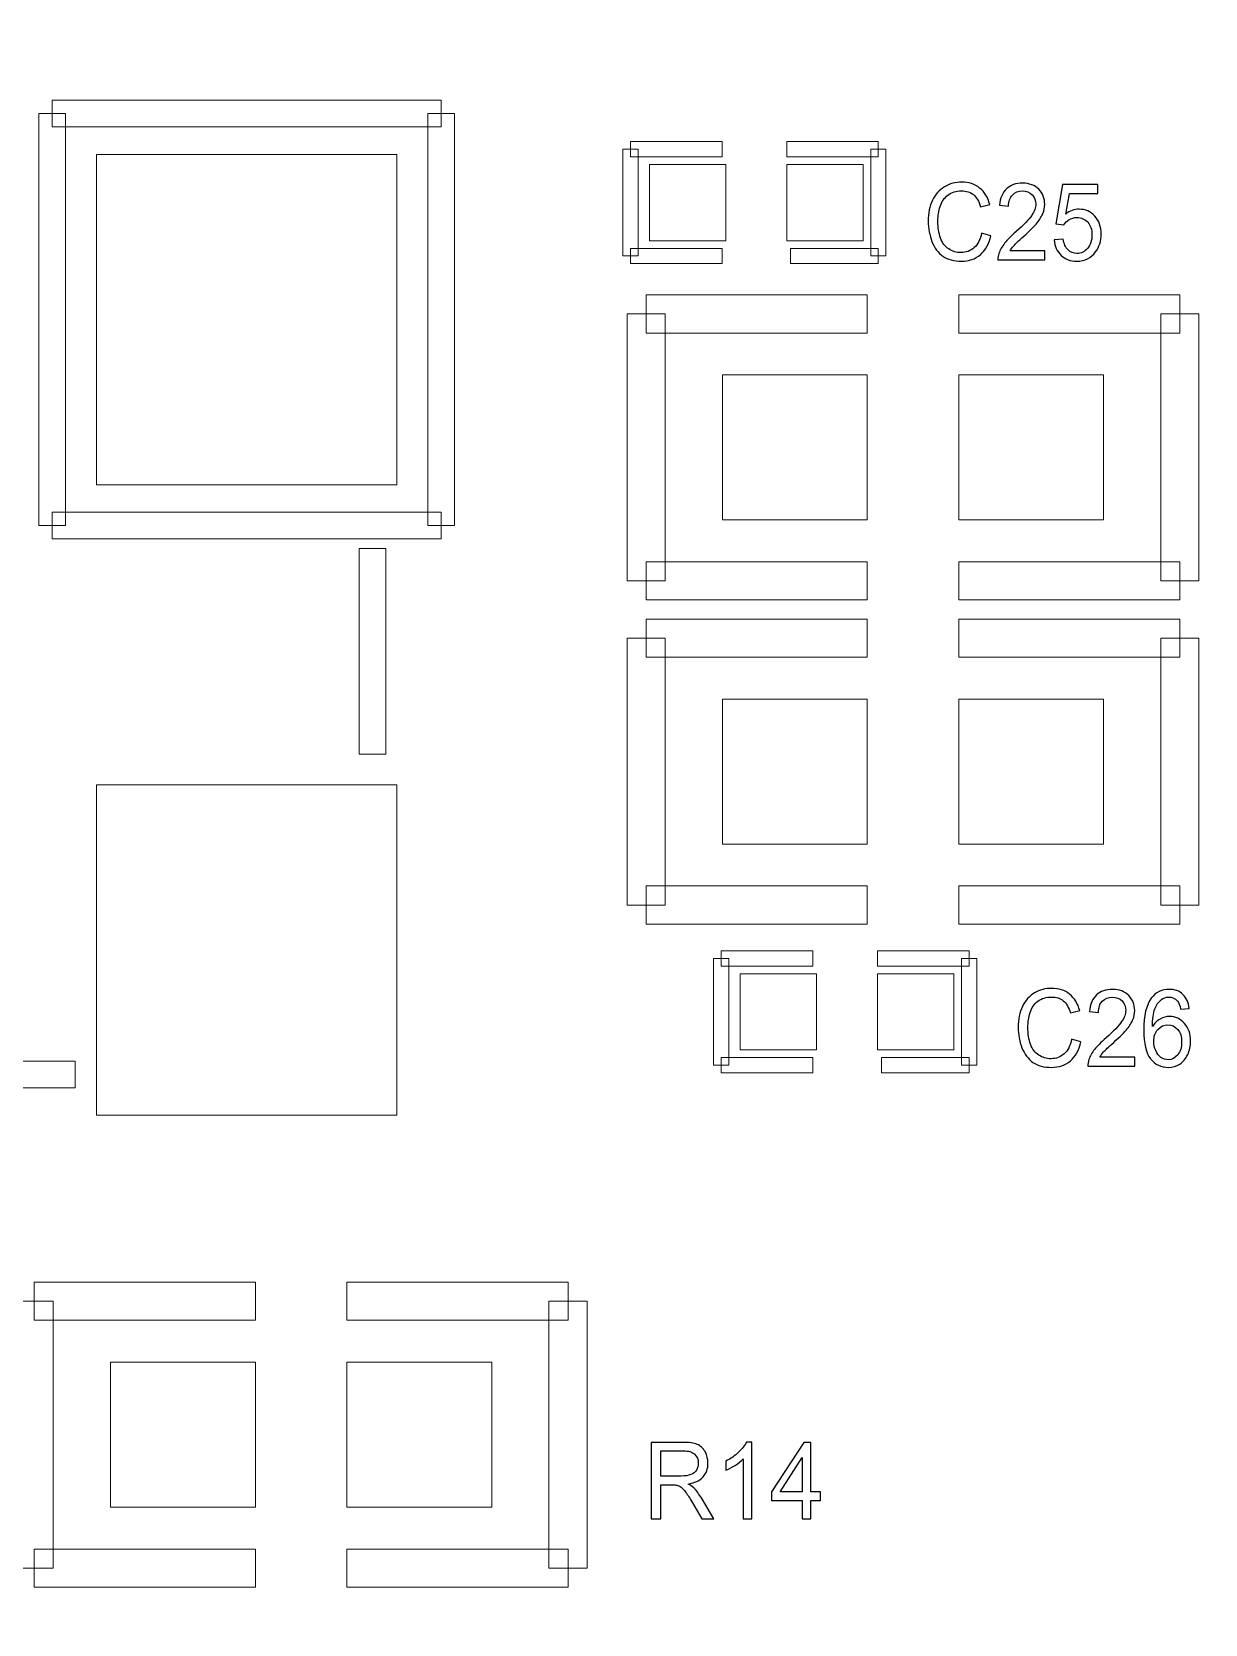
# Model space of a CAD drawing. Header units: millimetres. Extents: x -86 to 67, y -55 to 52.
# Drawn here: x 6.08 to 13.89, y -3.56 to 7.04 of the extents above; entities that cross this region are included whole.
import ezdxf

# ---------------------------------------------------------------- set-up
doc = ezdxf.new("R2010")
doc.units = ezdxf.units.MM
doc.header["$MEASUREMENT"] = 0
for name, color, linetype in [('BG_OUTLINE', 7, 'Continuous'), ('PG_SILKSCREEN_TOP', 7, 'Continuous'), ('PIN_TOP', 7, 'Continuous'), ('RD_SILKSCREEN_TOP', 7, 'Continuous')]:
    doc.layers.add(name, color=color, linetype=linetype)

msp = doc.modelspace()

# ---------------------------------------------------------------- linework, layer by layer
at = {"layer": 'BG_OUTLINE', "color": 3, "lineweight": 9}
msp.add_open_spline([(-60.0926, 34.7331), (-60.0926, 34.7331), (63.7724, 34.7331), (63.7724, 34.7331), (63.7724, 34.7331), (64.585, 34.7336), (65.3646, 34.4113), (65.9396, 33.837), (65.9396, 33.837), (66.5146, 33.2627), (66.8379, 32.4797), (66.8384, 31.667), (66.8384, 31.667), (66.8384, 31.667), (66.8412, -52.28), (66.8412, -52.28), (66.8412, -52.28), (66.8412, -52.28), (66.8384, -52.1933), (66.8384, -52.1933), (66.8384, -52.1933), (66.8389, -53.006), (66.5166, -53.7856), (65.9424, -54.3606), (65.9424, -54.3606), (65.3681, -54.9356), (64.585, -55.2589), (63.7724, -55.2594), (63.7724, -55.2594), (63.7724, -55.2594), (-60.1869, -55.2594), (-60.1869, -55.2594), (-60.1869, -55.2594), (-60.1869, -55.2594), (-60.0853, -55.2518), (-60.0853, -55.2518), (-60.0853, -55.2518), (-60.8979, -55.2523), (-61.6775, -54.9299), (-62.2525, -54.3557), (-62.2525, -54.3557), (-62.8275, -53.7814), (-63.1508, -52.9984), (-63.1513, -52.1857), (-63.1513, -52.1857), (-63.1513, -52.1857), (-63.1587, 31.667), (-63.1587, 31.667), (-63.1587, 31.667), (-63.1592, 32.4797), (-62.8369, 33.2593), (-62.2626, 33.8343), (-62.2626, 33.8343), (-61.6883, 34.4093), (-60.9053, 34.7326), (-60.0926, 34.7331)], degree=3, knots=[0, 0, 0, 0, 0.0714286, 0.0714286, 0.0714286, 0.0714286, 0.1428571, 0.1428571, 0.1428571, 0.1428571, 0.2142857, 0.2142857, 0.2142857, 0.2142857, 0.2857143, 0.2857143, 0.2857143, 0.2857143, 0.3571429, 0.3571429, 0.3571429, 0.3571429, 0.4285714, 0.4285714, 0.4285714, 0.4285714, 0.5, 0.5, 0.5, 0.5, 0.5714286, 0.5714286, 0.5714286, 0.5714286, 0.6428571, 0.6428571, 0.6428571, 0.6428571, 0.7142857, 0.7142857, 0.7142857, 0.7142857, 0.7857143, 0.7857143, 0.7857143, 0.7857143, 0.8571429, 0.8571429, 0.8571429, 0.8571429, 0.9285714, 0.9285714, 0.9285714, 0.9285714, 1, 1, 1, 1], dxfattribs=at)
at = {"layer": 'PG_SILKSCREEN_TOP', "color": 6, "lineweight": 9}
for points in [[(8.8028, 6.5879), (8.8028, 6.5879), (8.8028, 6.4101), (8.8028, 6.4101), (8.8028, 6.4101), (8.8028, 6.4101), (6.212, 6.4101), (6.212, 6.4101), (6.212, 6.4101), (6.212, 6.4101), (6.212, 6.5879), (6.212, 6.5879), (6.212, 6.5879), (6.212, 6.5879), (8.8028, 6.5879), (8.8028, 6.5879)], [(6.1231, 6.499), (6.1231, 6.499), (6.3009, 6.499), (6.3009, 6.499), (6.3009, 6.499), (6.3009, 6.499), (6.3009, 3.7558), (6.3009, 3.7558), (6.3009, 3.7558), (6.3009, 3.7558), (6.1231, 3.7558), (6.1231, 3.7558), (6.1231, 3.7558), (6.1231, 3.7558), (6.1231, 6.499), (6.1231, 6.499)], [(8.8917, 3.7558), (8.8917, 3.7558), (8.7139, 3.7558), (8.7139, 3.7558), (8.7139, 3.7558), (8.7139, 3.7558), (8.7139, 6.499), (8.7139, 6.499), (8.7139, 6.499), (8.7139, 6.499), (8.8917, 6.499), (8.8917, 6.499), (8.8917, 6.499), (8.8917, 6.499), (8.8917, 3.7558), (8.8917, 3.7558)], [(10.0136, 6.262), (10.0136, 6.262), (10.1152, 6.262), (10.1152, 6.262), (10.1152, 6.262), (10.1152, 6.262), (10.1152, 5.5508), (10.1152, 5.5508), (10.1152, 5.5508), (10.1152, 5.5508), (10.0136, 5.5508), (10.0136, 5.5508), (10.0136, 5.5508), (10.0136, 5.5508), (10.0136, 6.262), (10.0136, 6.262)], [(10.0644, 6.2112), (10.0644, 6.2112), (10.0644, 6.3128), (10.0644, 6.3128), (10.0644, 6.3128), (10.0644, 6.3128), (10.674, 6.3128), (10.674, 6.3128), (10.674, 6.3128), (10.674, 6.3128), (10.674, 6.2112), (10.674, 6.2112), (10.674, 6.2112), (10.674, 6.2112), (10.0644, 6.2112), (10.0644, 6.2112)], [(11.1058, 6.2112), (11.1058, 6.2112), (11.1058, 6.3128), (11.1058, 6.3128), (11.1058, 6.3128), (11.1058, 6.3128), (11.7154, 6.3128), (11.7154, 6.3128), (11.7154, 6.3128), (11.7154, 6.3128), (11.7154, 6.2112), (11.7154, 6.2112), (11.7154, 6.2112), (11.7154, 6.2112), (11.1058, 6.2112), (11.1058, 6.2112)], [(11.6646, 6.262), (11.6646, 6.262), (11.7662, 6.262), (11.7662, 6.262), (11.7662, 6.262), (11.7662, 6.262), (11.7662, 5.5508), (11.7662, 5.5508), (11.7662, 5.5508), (11.7662, 5.5508), (11.6646, 5.5508), (11.6646, 5.5508), (11.6646, 5.5508), (11.6646, 5.5508), (11.6646, 6.262), (11.6646, 6.262)], [(10.0644, 5.5), (10.0644, 5.5), (10.0644, 5.6016), (10.0644, 5.6016), (10.0644, 5.6016), (10.0644, 5.6016), (10.674, 5.6016), (10.674, 5.6016), (10.674, 5.6016), (10.674, 5.6016), (10.674, 5.5), (10.674, 5.5), (10.674, 5.5), (10.674, 5.5), (10.0644, 5.5), (10.0644, 5.5)], [(11.7154, 5.6016), (11.7154, 5.6016), (11.7154, 5.5), (11.7154, 5.5), (11.7154, 5.5), (11.7154, 5.5), (11.1312, 5.5), (11.1312, 5.5), (11.1312, 5.5), (11.1312, 5.5), (11.1312, 5.6016), (11.1312, 5.6016), (11.1312, 5.6016), (11.1312, 5.6016), (11.7154, 5.6016), (11.7154, 5.6016)], [(10.1686, 5.0377), (10.1686, 5.0377), (10.1686, 5.2917), (10.1686, 5.2917), (10.1686, 5.2917), (10.1686, 5.2917), (11.6418, 5.2917), (11.6418, 5.2917), (11.6418, 5.2917), (11.6418, 5.2917), (11.6418, 5.0377), (11.6418, 5.0377), (11.6418, 5.0377), (11.6418, 5.0377), (10.1686, 5.0377), (10.1686, 5.0377)], [(13.7246, 5.2917), (13.7246, 5.2917), (13.7246, 5.0377), (13.7246, 5.0377), (13.7246, 5.0377), (13.7246, 5.0377), (12.2514, 5.0377), (12.2514, 5.0377), (12.2514, 5.0377), (12.2514, 5.0377), (12.2514, 5.2917), (12.2514, 5.2917), (12.2514, 5.2917), (12.2514, 5.2917), (13.7246, 5.2917), (13.7246, 5.2917)], [(10.2956, 3.3867), (10.2956, 3.3867), (10.0416, 3.3867), (10.0416, 3.3867), (10.0416, 3.3867), (10.0416, 3.3867), (10.0416, 5.1647), (10.0416, 5.1647), (10.0416, 5.1647), (10.0416, 5.1647), (10.2956, 5.1647), (10.2956, 5.1647), (10.2956, 5.1647), (10.2956, 5.1647), (10.2956, 3.3867), (10.2956, 3.3867)], [(13.8516, 3.3867), (13.8516, 3.3867), (13.5976, 3.3867), (13.5976, 3.3867), (13.5976, 3.3867), (13.5976, 3.3867), (13.5976, 5.1647), (13.5976, 5.1647), (13.5976, 5.1647), (13.5976, 5.1647), (13.8516, 5.1647), (13.8516, 5.1647), (13.8516, 5.1647), (13.8516, 5.1647), (13.8516, 3.3867), (13.8516, 3.3867)], [(6.212, 3.6669), (6.212, 3.6669), (6.212, 3.8447), (6.212, 3.8447), (6.212, 3.8447), (6.212, 3.8447), (8.8028, 3.8447), (8.8028, 3.8447), (8.8028, 3.8447), (8.8028, 3.8447), (8.8028, 3.6669), (8.8028, 3.6669), (8.8028, 3.6669), (8.8028, 3.6669), (6.212, 3.6669), (6.212, 3.6669)], [(8.2567, 3.6034), (8.2567, 3.6034), (8.4345, 3.6034), (8.4345, 3.6034), (8.4345, 3.6034), (8.4345, 3.6034), (8.4345, 2.2318), (8.4345, 2.2318), (8.4345, 2.2318), (8.4345, 2.2318), (8.2567, 2.2318), (8.2567, 2.2318), (8.2567, 2.2318), (8.2567, 2.2318), (8.2567, 3.6034), (8.2567, 3.6034)], [(11.6418, 3.5137), (11.6418, 3.5137), (11.6418, 3.2597), (11.6418, 3.2597), (11.6418, 3.2597), (11.6418, 3.2597), (10.1686, 3.2597), (10.1686, 3.2597), (10.1686, 3.2597), (10.1686, 3.2597), (10.1686, 3.5137), (10.1686, 3.5137), (10.1686, 3.5137), (10.1686, 3.5137), (11.6418, 3.5137), (11.6418, 3.5137)], [(12.2514, 3.2597), (12.2514, 3.2597), (12.2514, 3.5137), (12.2514, 3.5137), (12.2514, 3.5137), (12.2514, 3.5137), (13.7246, 3.5137), (13.7246, 3.5137), (13.7246, 3.5137), (13.7246, 3.5137), (13.7246, 3.2597), (13.7246, 3.2597), (13.7246, 3.2597), (13.7246, 3.2597), (12.2514, 3.2597), (12.2514, 3.2597)], [(11.6418, 3.1327), (11.6418, 3.1327), (11.6418, 2.8787), (11.6418, 2.8787), (11.6418, 2.8787), (11.6418, 2.8787), (10.1686, 2.8787), (10.1686, 2.8787), (10.1686, 2.8787), (10.1686, 2.8787), (10.1686, 3.1327), (10.1686, 3.1327), (10.1686, 3.1327), (10.1686, 3.1327), (11.6418, 3.1327), (11.6418, 3.1327)], [(12.2514, 2.8787), (12.2514, 2.8787), (12.2514, 3.1327), (12.2514, 3.1327), (12.2514, 3.1327), (12.2514, 3.1327), (13.7246, 3.1327), (13.7246, 3.1327), (13.7246, 3.1327), (13.7246, 3.1327), (13.7246, 2.8787), (13.7246, 2.8787), (13.7246, 2.8787), (13.7246, 2.8787), (12.2514, 2.8787), (12.2514, 2.8787)], [(10.0416, 3.0057), (10.0416, 3.0057), (10.2956, 3.0057), (10.2956, 3.0057), (10.2956, 3.0057), (10.2956, 3.0057), (10.2956, 1.2277), (10.2956, 1.2277), (10.2956, 1.2277), (10.2956, 1.2277), (10.0416, 1.2277), (10.0416, 1.2277), (10.0416, 1.2277), (10.0416, 1.2277), (10.0416, 3.0057), (10.0416, 3.0057)], [(13.5976, 3.0057), (13.5976, 3.0057), (13.8516, 3.0057), (13.8516, 3.0057), (13.8516, 3.0057), (13.8516, 3.0057), (13.8516, 1.2277), (13.8516, 1.2277), (13.8516, 1.2277), (13.8516, 1.2277), (13.5976, 1.2277), (13.5976, 1.2277), (13.5976, 1.2277), (13.5976, 1.2277), (13.5976, 3.0057), (13.5976, 3.0057)], [(10.1686, 1.1007), (10.1686, 1.1007), (10.1686, 1.3547), (10.1686, 1.3547), (10.1686, 1.3547), (10.1686, 1.3547), (11.6418, 1.3547), (11.6418, 1.3547), (11.6418, 1.3547), (11.6418, 1.3547), (11.6418, 1.1007), (11.6418, 1.1007), (11.6418, 1.1007), (11.6418, 1.1007), (10.1686, 1.1007), (10.1686, 1.1007)], [(13.7246, 1.3547), (13.7246, 1.3547), (13.7246, 1.1007), (13.7246, 1.1007), (13.7246, 1.1007), (13.7246, 1.1007), (12.2514, 1.1007), (12.2514, 1.1007), (12.2514, 1.1007), (12.2514, 1.1007), (12.2514, 1.3547), (12.2514, 1.3547), (12.2514, 1.3547), (12.2514, 1.3547), (13.7246, 1.3547), (13.7246, 1.3547)], [(10.6182, 0.8721), (10.6182, 0.8721), (10.7198, 0.8721), (10.7198, 0.8721), (10.7198, 0.8721), (10.7198, 0.8721), (10.7198, 0.1609), (10.7198, 0.1609), (10.7198, 0.1609), (10.7198, 0.1609), (10.6182, 0.1609), (10.6182, 0.1609), (10.6182, 0.1609), (10.6182, 0.1609), (10.6182, 0.8721), (10.6182, 0.8721)], [(10.669, 0.8213), (10.669, 0.8213), (10.669, 0.9229), (10.669, 0.9229), (10.669, 0.9229), (10.669, 0.9229), (11.2786, 0.9229), (11.2786, 0.9229), (11.2786, 0.9229), (11.2786, 0.9229), (11.2786, 0.8213), (11.2786, 0.8213), (11.2786, 0.8213), (11.2786, 0.8213), (10.669, 0.8213), (10.669, 0.8213)], [(11.7104, 0.8213), (11.7104, 0.8213), (11.7104, 0.9229), (11.7104, 0.9229), (11.7104, 0.9229), (11.7104, 0.9229), (12.32, 0.9229), (12.32, 0.9229), (12.32, 0.9229), (12.32, 0.9229), (12.32, 0.8213), (12.32, 0.8213), (12.32, 0.8213), (12.32, 0.8213), (11.7104, 0.8213), (11.7104, 0.8213)], [(12.2692, 0.8721), (12.2692, 0.8721), (12.3708, 0.8721), (12.3708, 0.8721), (12.3708, 0.8721), (12.3708, 0.8721), (12.3708, 0.1609), (12.3708, 0.1609), (12.3708, 0.1609), (12.3708, 0.1609), (12.2692, 0.1609), (12.2692, 0.1609), (12.2692, 0.1609), (12.2692, 0.1609), (12.2692, 0.8721), (12.2692, 0.8721)], [(6.3644, 0.1871), (6.3644, 0.1871), (6.3644, 0.0093), (6.3644, 0.0093), (6.3644, 0.0093), (6.3644, 0.0093), (3.4688, 0.0093), (3.4688, 0.0093), (3.4688, 0.0093), (3.4688, 0.0093), (3.4688, 0.1871), (3.4688, 0.1871), (3.4688, 0.1871), (3.4688, 0.1871), (6.3644, 0.1871), (6.3644, 0.1871)], [(10.669, 0.1101), (10.669, 0.1101), (10.669, 0.2117), (10.669, 0.2117), (10.669, 0.2117), (10.669, 0.2117), (11.2786, 0.2117), (11.2786, 0.2117), (11.2786, 0.2117), (11.2786, 0.2117), (11.2786, 0.1101), (11.2786, 0.1101), (11.2786, 0.1101), (11.2786, 0.1101), (10.669, 0.1101), (10.669, 0.1101)], [(12.32, 0.2117), (12.32, 0.2117), (12.32, 0.1101), (12.32, 0.1101), (12.32, 0.1101), (12.32, 0.1101), (11.7358, 0.1101), (11.7358, 0.1101), (11.7358, 0.1101), (11.7358, 0.1101), (11.7358, 0.2117), (11.7358, 0.2117), (11.7358, 0.2117), (11.7358, 0.2117), (12.32, 0.2117), (12.32, 0.2117)], [(6.0919, -1.5384), (6.0919, -1.5384), (6.0919, -1.2844), (6.0919, -1.2844), (6.0919, -1.2844), (6.0919, -1.2844), (7.5651, -1.2844), (7.5651, -1.2844), (7.5651, -1.2844), (7.5651, -1.2844), (7.5651, -1.5384), (7.5651, -1.5384), (7.5651, -1.5384), (7.5651, -1.5384), (6.0919, -1.5384), (6.0919, -1.5384)], [(9.6479, -1.2844), (9.6479, -1.2844), (9.6479, -1.5384), (9.6479, -1.5384), (9.6479, -1.5384), (9.6479, -1.5384), (8.1747, -1.5384), (8.1747, -1.5384), (8.1747, -1.5384), (8.1747, -1.5384), (8.1747, -1.2844), (8.1747, -1.2844), (8.1747, -1.2844), (8.1747, -1.2844), (9.6479, -1.2844), (9.6479, -1.2844)], [(6.2189, -3.1894), (6.2189, -3.1894), (5.9649, -3.1894), (5.9649, -3.1894), (5.9649, -3.1894), (5.9649, -3.1894), (5.9649, -1.4114), (5.9649, -1.4114), (5.9649, -1.4114), (5.9649, -1.4114), (6.2189, -1.4114), (6.2189, -1.4114), (6.2189, -1.4114), (6.2189, -1.4114), (6.2189, -3.1894), (6.2189, -3.1894)], [(9.7749, -3.1894), (9.7749, -3.1894), (9.5209, -3.1894), (9.5209, -3.1894), (9.5209, -3.1894), (9.5209, -3.1894), (9.5209, -1.4114), (9.5209, -1.4114), (9.5209, -1.4114), (9.5209, -1.4114), (9.7749, -1.4114), (9.7749, -1.4114), (9.7749, -1.4114), (9.7749, -1.4114), (9.7749, -3.1894), (9.7749, -3.1894)], [(7.5651, -3.0624), (7.5651, -3.0624), (7.5651, -3.3164), (7.5651, -3.3164), (7.5651, -3.3164), (7.5651, -3.3164), (6.0919, -3.3164), (6.0919, -3.3164), (6.0919, -3.3164), (6.0919, -3.3164), (6.0919, -3.0624), (6.0919, -3.0624), (6.0919, -3.0624), (6.0919, -3.0624), (7.5651, -3.0624), (7.5651, -3.0624)], [(8.1747, -3.3164), (8.1747, -3.3164), (8.1747, -3.0624), (8.1747, -3.0624), (8.1747, -3.0624), (8.1747, -3.0624), (9.6479, -3.0624), (9.6479, -3.0624), (9.6479, -3.0624), (9.6479, -3.0624), (9.6479, -3.3164), (9.6479, -3.3164), (9.6479, -3.3164), (9.6479, -3.3164), (8.1747, -3.3164), (8.1747, -3.3164)]]:
    msp.add_open_spline(points, degree=3, knots=[0, 0, 0, 0, 0.25, 0.25, 0.25, 0.25, 0.5, 0.5, 0.5, 0.5, 0.75, 0.75, 0.75, 0.75, 1, 1, 1, 1], dxfattribs=at)
at = {"layer": 'PIN_TOP', "lineweight": 9}
for points in [[(6.5074, 6.2273), (6.5074, 6.2273), (8.5074, 6.2273), (8.5074, 6.2273), (8.5074, 6.2273), (8.5074, 6.2273), (8.5074, 4.0274), (8.5074, 4.0274), (8.5074, 4.0274), (8.5074, 4.0274), (6.5074, 4.0274), (6.5074, 4.0274), (6.5074, 4.0274), (6.5074, 4.0274), (6.5074, 6.2273), (6.5074, 6.2273)], [(10.1914, 5.6524), (10.1914, 5.6524), (10.1914, 6.1604), (10.1914, 6.1604), (10.1914, 6.1604), (10.1914, 6.1604), (10.6994, 6.1604), (10.6994, 6.1604), (10.6994, 6.1604), (10.6994, 6.1604), (10.6994, 5.6524), (10.6994, 5.6524), (10.6994, 5.6524), (10.6994, 5.6524), (10.1914, 5.6524), (10.1914, 5.6524)], [(11.1058, 5.6524), (11.1058, 5.6524), (11.1058, 6.1604), (11.1058, 6.1604), (11.1058, 6.1604), (11.1058, 6.1604), (11.6138, 6.1604), (11.6138, 6.1604), (11.6138, 6.1604), (11.6138, 6.1604), (11.6138, 5.6524), (11.6138, 5.6524), (11.6138, 5.6524), (11.6138, 5.6524), (11.1058, 5.6524), (11.1058, 5.6524)], [(11.6418, 4.7583), (11.6418, 4.7583), (11.6418, 3.7931), (11.6418, 3.7931), (11.6418, 3.7931), (11.6418, 3.7931), (10.6766, 3.7931), (10.6766, 3.7931), (10.6766, 3.7931), (10.6766, 3.7931), (10.6766, 4.7583), (10.6766, 4.7583), (10.6766, 4.7583), (10.6766, 4.7583), (11.6418, 4.7583), (11.6418, 4.7583)], [(13.2166, 4.7583), (13.2166, 4.7583), (13.2166, 3.7931), (13.2166, 3.7931), (13.2166, 3.7931), (13.2166, 3.7931), (12.2514, 3.7931), (12.2514, 3.7931), (12.2514, 3.7931), (12.2514, 3.7931), (12.2514, 4.7583), (12.2514, 4.7583), (12.2514, 4.7583), (12.2514, 4.7583), (13.2166, 4.7583), (13.2166, 4.7583)], [(10.6766, 1.6341), (10.6766, 1.6341), (10.6766, 2.5993), (10.6766, 2.5993), (10.6766, 2.5993), (10.6766, 2.5993), (11.6418, 2.5993), (11.6418, 2.5993), (11.6418, 2.5993), (11.6418, 2.5993), (11.6418, 1.6341), (11.6418, 1.6341), (11.6418, 1.6341), (11.6418, 1.6341), (10.6766, 1.6341), (10.6766, 1.6341)], [(12.2514, 1.6341), (12.2514, 1.6341), (12.2514, 2.5993), (12.2514, 2.5993), (12.2514, 2.5993), (12.2514, 2.5993), (13.2166, 2.5993), (13.2166, 2.5993), (13.2166, 2.5993), (13.2166, 2.5993), (13.2166, 1.6341), (13.2166, 1.6341), (13.2166, 1.6341), (13.2166, 1.6341), (12.2514, 1.6341), (12.2514, 1.6341)], [(6.5074, 2.0274), (6.5074, 2.0274), (8.5074, 2.0274), (8.5074, 2.0274), (8.5074, 2.0274), (8.5074, 2.0274), (8.5074, -0.1725), (8.5074, -0.1725), (8.5074, -0.1725), (8.5074, -0.1725), (6.5074, -0.1725), (6.5074, -0.1725), (6.5074, -0.1725), (6.5074, -0.1725), (6.5074, 2.0274), (6.5074, 2.0274)], [(10.796, 0.2625), (10.796, 0.2625), (10.796, 0.7705), (10.796, 0.7705), (10.796, 0.7705), (10.796, 0.7705), (11.304, 0.7705), (11.304, 0.7705), (11.304, 0.7705), (11.304, 0.7705), (11.304, 0.2625), (11.304, 0.2625), (11.304, 0.2625), (11.304, 0.2625), (10.796, 0.2625), (10.796, 0.2625)], [(11.7104, 0.2625), (11.7104, 0.2625), (11.7104, 0.7705), (11.7104, 0.7705), (11.7104, 0.7705), (11.7104, 0.7705), (12.2184, 0.7705), (12.2184, 0.7705), (12.2184, 0.7705), (12.2184, 0.7705), (12.2184, 0.2625), (12.2184, 0.2625), (12.2184, 0.2625), (12.2184, 0.2625), (11.7104, 0.2625), (11.7104, 0.2625)], [(7.5651, -1.8178), (7.5651, -1.8178), (7.5651, -2.783), (7.5651, -2.783), (7.5651, -2.783), (7.5651, -2.783), (6.5999, -2.783), (6.5999, -2.783), (6.5999, -2.783), (6.5999, -2.783), (6.5999, -1.8178), (6.5999, -1.8178), (6.5999, -1.8178), (6.5999, -1.8178), (7.5651, -1.8178), (7.5651, -1.8178)], [(9.1399, -1.8178), (9.1399, -1.8178), (9.1399, -2.783), (9.1399, -2.783), (9.1399, -2.783), (9.1399, -2.783), (8.1747, -2.783), (8.1747, -2.783), (8.1747, -2.783), (8.1747, -2.783), (8.1747, -1.8178), (8.1747, -1.8178), (8.1747, -1.8178), (8.1747, -1.8178), (9.1399, -1.8178), (9.1399, -1.8178)]]:
    msp.add_open_spline(points, degree=3, knots=[0, 0, 0, 0, 0.25, 0.25, 0.25, 0.25, 0.5, 0.5, 0.5, 0.5, 0.75, 0.75, 0.75, 0.75, 1, 1, 1, 1], dxfattribs=at)
at = {"layer": 'RD_SILKSCREEN_TOP', "color": 8}
for points, knots in [([(12.4034, 5.7031), (12.4034, 5.7031), (12.466, 5.686), (12.466, 5.686), (12.466, 5.686), (12.4529, 5.6308), (12.4292, 5.5886), (12.3953, 5.5594), (12.3953, 5.5594), (12.3612, 5.5304), (12.3195, 5.5159), (12.2702, 5.5159), (12.2702, 5.5159), (12.2193, 5.5159), (12.1779, 5.5271), (12.1459, 5.5494), (12.1459, 5.5494), (12.114, 5.5718), (12.0897, 5.6041), (12.073, 5.6465), (12.073, 5.6465), (12.0564, 5.6889), (12.0481, 5.7344), (12.0481, 5.783), (12.0481, 5.783), (12.0481, 5.836), (12.0574, 5.8822), (12.0763, 5.9217), (12.0763, 5.9217), (12.0951, 5.9612), (12.1219, 5.9911), (12.1566, 6.0117), (12.1566, 6.0117), (12.1913, 6.0322), (12.2295, 6.0424), (12.2712, 6.0424), (12.2712, 6.0424), (12.3186, 6.0424), (12.3583, 6.0294), (12.3905, 6.0035), (12.3905, 6.0035), (12.4227, 5.9775), (12.4452, 5.9411), (12.4578, 5.8941), (12.4578, 5.8941), (12.4578, 5.8941), (12.3964, 5.8784), (12.3964, 5.8784), (12.3964, 5.8784), (12.3853, 5.9155), (12.3695, 5.9424), (12.3486, 5.9594), (12.3486, 5.9594), (12.3278, 5.9763), (12.3016, 5.9847), (12.2699, 5.9847), (12.2699, 5.9847), (12.2336, 5.9847), (12.2033, 5.9754), (12.1789, 5.9567), (12.1789, 5.9567), (12.1544, 5.9378), (12.1373, 5.9127), (12.1275, 5.881), (12.1275, 5.881), (12.1175, 5.8495), (12.1126, 5.8169), (12.1126, 5.7834), (12.1126, 5.7834), (12.1126, 5.74), (12.1185, 5.7023), (12.1301, 5.6699), (12.1301, 5.6699), (12.1419, 5.6377), (12.1601, 5.6135), (12.1848, 5.5975), (12.1848, 5.5975), (12.2095, 5.5815), (12.2363, 5.5736), (12.2652, 5.5736), (12.2652, 5.5736), (12.3002, 5.5736), (12.3298, 5.5845), (12.3541, 5.6062), (12.3541, 5.6062), (12.3785, 5.628), (12.3948, 5.6603), (12.4034, 5.7031)], [0, 0, 0, 0, 0.0454545, 0.0454545, 0.0454545, 0.0454545, 0.0909091, 0.0909091, 0.0909091, 0.0909091, 0.1363636, 0.1363636, 0.1363636, 0.1363636, 0.1818182, 0.1818182, 0.1818182, 0.1818182, 0.2272727, 0.2272727, 0.2272727, 0.2272727, 0.2727273, 0.2727273, 0.2727273, 0.2727273, 0.3181818, 0.3181818, 0.3181818, 0.3181818, 0.3636364, 0.3636364, 0.3636364, 0.3636364, 0.4090909, 0.4090909, 0.4090909, 0.4090909, 0.4545455, 0.4545455, 0.4545455, 0.4545455, 0.5, 0.5, 0.5, 0.5, 0.5454545, 0.5454545, 0.5454545, 0.5454545, 0.5909091, 0.5909091, 0.5909091, 0.5909091, 0.6363636, 0.6363636, 0.6363636, 0.6363636, 0.6818182, 0.6818182, 0.6818182, 0.6818182, 0.7272727, 0.7272727, 0.7272727, 0.7272727, 0.7727273, 0.7727273, 0.7727273, 0.7727273, 0.8181818, 0.8181818, 0.8181818, 0.8181818, 0.8636364, 0.8636364, 0.8636364, 0.8636364, 0.9090909, 0.9090909, 0.9090909, 0.9090909, 0.9545455, 0.9545455, 0.9545455, 0.9545455, 1, 1, 1, 1]), ([(12.8246, 5.5847), (12.8246, 5.5847), (12.8246, 5.5246), (12.8246, 5.5246), (12.8246, 5.5246), (12.8246, 5.5246), (12.5122, 5.5246), (12.5122, 5.5246), (12.5122, 5.5246), (12.5117, 5.5397), (12.5139, 5.5541), (12.5188, 5.568), (12.5188, 5.568), (12.5267, 5.591), (12.5395, 5.6135), (12.557, 5.6358), (12.557, 5.6358), (12.5746, 5.6579), (12.6, 5.6837), (12.633, 5.7128), (12.633, 5.7128), (12.6844, 5.7582), (12.7191, 5.7941), (12.7372, 5.8207), (12.7372, 5.8207), (12.7553, 5.8471), (12.7643, 5.8723), (12.7643, 5.8958), (12.7643, 5.8958), (12.7643, 5.9206), (12.756, 5.9415), (12.7397, 5.9586), (12.7397, 5.9586), (12.7231, 5.9755), (12.7017, 5.984), (12.6752, 5.984), (12.6752, 5.984), (12.6473, 5.984), (12.625, 5.975), (12.6083, 5.9569), (12.6083, 5.9569), (12.5914, 5.9389), (12.5829, 5.9139), (12.5827, 5.882), (12.5827, 5.882), (12.5827, 5.882), (12.523, 5.8885), (12.523, 5.8885), (12.523, 5.8885), (12.5271, 5.9365), (12.5425, 5.973), (12.5692, 5.9981), (12.5692, 5.9981), (12.5958, 6.0233), (12.6317, 6.0358), (12.6766, 6.0358), (12.6766, 6.0358), (12.7219, 6.0358), (12.7578, 6.0222), (12.7842, 5.9952), (12.7842, 5.9952), (12.8108, 5.968), (12.824, 5.9345), (12.824, 5.8944), (12.824, 5.8944), (12.824, 5.874), (12.8201, 5.854), (12.8123, 5.8343), (12.8123, 5.8343), (12.8046, 5.8147), (12.7917, 5.7939), (12.7737, 5.7722), (12.7737, 5.7722), (12.7558, 5.7504), (12.726, 5.7205), (12.6843, 5.6826), (12.6843, 5.6826), (12.6495, 5.6511), (12.6271, 5.6297), (12.6173, 5.6185), (12.6173, 5.6185), (12.6073, 5.6073), (12.5992, 5.5961), (12.5927, 5.5847), (12.5927, 5.5847), (12.5927, 5.5847), (12.8246, 5.5847), (12.8246, 5.5847)], [0, 0, 0, 0, 0.0454545, 0.0454545, 0.0454545, 0.0454545, 0.0909091, 0.0909091, 0.0909091, 0.0909091, 0.1363636, 0.1363636, 0.1363636, 0.1363636, 0.1818182, 0.1818182, 0.1818182, 0.1818182, 0.2272727, 0.2272727, 0.2272727, 0.2272727, 0.2727273, 0.2727273, 0.2727273, 0.2727273, 0.3181818, 0.3181818, 0.3181818, 0.3181818, 0.3636364, 0.3636364, 0.3636364, 0.3636364, 0.4090909, 0.4090909, 0.4090909, 0.4090909, 0.4545455, 0.4545455, 0.4545455, 0.4545455, 0.5, 0.5, 0.5, 0.5, 0.5454545, 0.5454545, 0.5454545, 0.5454545, 0.5909091, 0.5909091, 0.5909091, 0.5909091, 0.6363636, 0.6363636, 0.6363636, 0.6363636, 0.6818182, 0.6818182, 0.6818182, 0.6818182, 0.7272727, 0.7272727, 0.7272727, 0.7272727, 0.7727273, 0.7727273, 0.7727273, 0.7727273, 0.8181818, 0.8181818, 0.8181818, 0.8181818, 0.8636364, 0.8636364, 0.8636364, 0.8636364, 0.9090909, 0.9090909, 0.9090909, 0.9090909, 0.9545455, 0.9545455, 0.9545455, 0.9545455, 1, 1, 1, 1]), ([(12.8868, 5.6579), (12.8868, 5.6579), (12.9478, 5.6635), (12.9478, 5.6635), (12.9478, 5.6635), (12.9523, 5.6315), (12.9627, 5.6076), (12.9792, 5.5915), (12.9792, 5.5915), (12.9956, 5.5753), (13.0155, 5.5673), (13.0387, 5.5673), (13.0387, 5.5673), (13.0667, 5.5673), (13.0903, 5.5787), (13.1096, 5.6013), (13.1096, 5.6013), (13.129, 5.624), (13.1386, 5.6542), (13.1386, 5.6916), (13.1386, 5.6916), (13.1386, 5.7273), (13.1294, 5.7554), (13.1108, 5.776), (13.1108, 5.776), (13.0922, 5.7966), (13.0679, 5.8069), (13.0377, 5.8069), (13.0377, 5.8069), (13.019, 5.8069), (13.0021, 5.8023), (12.9871, 5.7932), (12.9871, 5.7932), (12.972, 5.7841), (12.9602, 5.7722), (12.9516, 5.7576), (12.9516, 5.7576), (12.9516, 5.7576), (12.8972, 5.7652), (12.8972, 5.7652), (12.8972, 5.7652), (12.8972, 5.7652), (12.943, 6.0267), (12.943, 6.0267), (12.943, 6.0267), (12.943, 6.0267), (13.1781, 6.0267), (13.1781, 6.0267), (13.1781, 6.0267), (13.1781, 6.0267), (13.1781, 5.967), (13.1781, 5.967), (13.1781, 5.967), (13.1781, 5.967), (12.9894, 5.967), (12.9894, 5.967), (12.9894, 5.967), (12.9894, 5.967), (12.9639, 5.8302), (12.9639, 5.8302), (12.9639, 5.8302), (12.9923, 5.8515), (13.0221, 5.8622), (13.0532, 5.8622), (13.0532, 5.8622), (13.0945, 5.8622), (13.1292, 5.8468), (13.1577, 5.816), (13.1577, 5.816), (13.1861, 5.7851), (13.2003, 5.7455), (13.2003, 5.6972), (13.2003, 5.6972), (13.2003, 5.6511), (13.1877, 5.6112), (13.1629, 5.5777), (13.1629, 5.5777), (13.1325, 5.5366), (13.0911, 5.5159), (13.0387, 5.5159), (13.0387, 5.5159), (12.9956, 5.5159), (12.9605, 5.5289), (12.9334, 5.5548), (12.9334, 5.5548), (12.9062, 5.5808), (12.8907, 5.6152), (12.8868, 5.6579)], [0, 0, 0, 0, 0.0454545, 0.0454545, 0.0454545, 0.0454545, 0.0909091, 0.0909091, 0.0909091, 0.0909091, 0.1363636, 0.1363636, 0.1363636, 0.1363636, 0.1818182, 0.1818182, 0.1818182, 0.1818182, 0.2272727, 0.2272727, 0.2272727, 0.2272727, 0.2727273, 0.2727273, 0.2727273, 0.2727273, 0.3181818, 0.3181818, 0.3181818, 0.3181818, 0.3636364, 0.3636364, 0.3636364, 0.3636364, 0.4090909, 0.4090909, 0.4090909, 0.4090909, 0.4545455, 0.4545455, 0.4545455, 0.4545455, 0.5, 0.5, 0.5, 0.5, 0.5454545, 0.5454545, 0.5454545, 0.5454545, 0.5909091, 0.5909091, 0.5909091, 0.5909091, 0.6363636, 0.6363636, 0.6363636, 0.6363636, 0.6818182, 0.6818182, 0.6818182, 0.6818182, 0.7272727, 0.7272727, 0.7272727, 0.7272727, 0.7727273, 0.7727273, 0.7727273, 0.7727273, 0.8181818, 0.8181818, 0.8181818, 0.8181818, 0.8636364, 0.8636364, 0.8636364, 0.8636364, 0.9090909, 0.9090909, 0.9090909, 0.9090909, 0.9545455, 0.9545455, 0.9545455, 0.9545455, 1, 1, 1, 1]), ([(13.0028, 0.3335), (13.0028, 0.3335), (13.0654, 0.3164), (13.0654, 0.3164), (13.0654, 0.3164), (13.0523, 0.2612), (13.0286, 0.219), (12.9947, 0.1898), (12.9947, 0.1898), (12.9606, 0.1608), (12.9189, 0.1463), (12.8696, 0.1463), (12.8696, 0.1463), (12.8187, 0.1463), (12.7773, 0.1575), (12.7453, 0.1798), (12.7453, 0.1798), (12.7134, 0.2022), (12.6891, 0.2345), (12.6724, 0.2769), (12.6724, 0.2769), (12.6558, 0.3193), (12.6475, 0.3648), (12.6475, 0.4134), (12.6475, 0.4134), (12.6475, 0.4664), (12.6568, 0.5126), (12.6757, 0.5521), (12.6757, 0.5521), (12.6945, 0.5916), (12.7213, 0.6215), (12.756, 0.6421), (12.756, 0.6421), (12.7907, 0.6626), (12.8289, 0.6728), (12.8706, 0.6728), (12.8706, 0.6728), (12.918, 0.6728), (12.9577, 0.6598), (12.9899, 0.6339), (12.9899, 0.6339), (13.0221, 0.6079), (13.0446, 0.5715), (13.0572, 0.5245), (13.0572, 0.5245), (13.0572, 0.5245), (12.9958, 0.5088), (12.9958, 0.5088), (12.9958, 0.5088), (12.9847, 0.5459), (12.9689, 0.5728), (12.948, 0.5898), (12.948, 0.5898), (12.9272, 0.6067), (12.901, 0.6151), (12.8693, 0.6151), (12.8693, 0.6151), (12.833, 0.6151), (12.8027, 0.6058), (12.7783, 0.5871), (12.7783, 0.5871), (12.7538, 0.5682), (12.7367, 0.5431), (12.7269, 0.5114), (12.7269, 0.5114), (12.7169, 0.4799), (12.712, 0.4473), (12.712, 0.4138), (12.712, 0.4138), (12.712, 0.3704), (12.7179, 0.3327), (12.7295, 0.3003), (12.7295, 0.3003), (12.7413, 0.2681), (12.7595, 0.2439), (12.7842, 0.2279), (12.7842, 0.2279), (12.8089, 0.2119), (12.8357, 0.204), (12.8646, 0.204), (12.8646, 0.204), (12.8996, 0.204), (12.9292, 0.2149), (12.9535, 0.2366), (12.9535, 0.2366), (12.9779, 0.2584), (12.9942, 0.2907), (13.0028, 0.3335)], [0, 0, 0, 0, 0.0454545, 0.0454545, 0.0454545, 0.0454545, 0.0909091, 0.0909091, 0.0909091, 0.0909091, 0.1363636, 0.1363636, 0.1363636, 0.1363636, 0.1818182, 0.1818182, 0.1818182, 0.1818182, 0.2272727, 0.2272727, 0.2272727, 0.2272727, 0.2727273, 0.2727273, 0.2727273, 0.2727273, 0.3181818, 0.3181818, 0.3181818, 0.3181818, 0.3636364, 0.3636364, 0.3636364, 0.3636364, 0.4090909, 0.4090909, 0.4090909, 0.4090909, 0.4545455, 0.4545455, 0.4545455, 0.4545455, 0.5, 0.5, 0.5, 0.5, 0.5454545, 0.5454545, 0.5454545, 0.5454545, 0.5909091, 0.5909091, 0.5909091, 0.5909091, 0.6363636, 0.6363636, 0.6363636, 0.6363636, 0.6818182, 0.6818182, 0.6818182, 0.6818182, 0.7272727, 0.7272727, 0.7272727, 0.7272727, 0.7727273, 0.7727273, 0.7727273, 0.7727273, 0.8181818, 0.8181818, 0.8181818, 0.8181818, 0.8636364, 0.8636364, 0.8636364, 0.8636364, 0.9090909, 0.9090909, 0.9090909, 0.9090909, 0.9545455, 0.9545455, 0.9545455, 0.9545455, 1, 1, 1, 1]), ([(13.424, 0.2151), (13.424, 0.2151), (13.424, 0.155), (13.424, 0.155), (13.424, 0.155), (13.424, 0.155), (13.1116, 0.155), (13.1116, 0.155), (13.1116, 0.155), (13.1111, 0.1701), (13.1133, 0.1845), (13.1182, 0.1984), (13.1182, 0.1984), (13.1261, 0.2214), (13.1389, 0.2439), (13.1564, 0.2662), (13.1564, 0.2662), (13.174, 0.2883), (13.1994, 0.3141), (13.2324, 0.3432), (13.2324, 0.3432), (13.2838, 0.3886), (13.3185, 0.4245), (13.3366, 0.4511), (13.3366, 0.4511), (13.3547, 0.4775), (13.3637, 0.5027), (13.3637, 0.5262), (13.3637, 0.5262), (13.3637, 0.551), (13.3554, 0.5719), (13.3391, 0.589), (13.3391, 0.589), (13.3225, 0.6059), (13.3011, 0.6144), (13.2746, 0.6144), (13.2746, 0.6144), (13.2467, 0.6144), (13.2244, 0.6054), (13.2077, 0.5873), (13.2077, 0.5873), (13.1908, 0.5693), (13.1823, 0.5443), (13.1821, 0.5124), (13.1821, 0.5124), (13.1821, 0.5124), (13.1224, 0.5189), (13.1224, 0.5189), (13.1224, 0.5189), (13.1265, 0.5669), (13.1419, 0.6034), (13.1686, 0.6285), (13.1686, 0.6285), (13.1952, 0.6537), (13.2311, 0.6662), (13.276, 0.6662), (13.276, 0.6662), (13.3213, 0.6662), (13.3572, 0.6526), (13.3836, 0.6256), (13.3836, 0.6256), (13.4102, 0.5984), (13.4234, 0.5649), (13.4234, 0.5248), (13.4234, 0.5248), (13.4234, 0.5044), (13.4195, 0.4844), (13.4117, 0.4647), (13.4117, 0.4647), (13.404, 0.4451), (13.3911, 0.4243), (13.3731, 0.4026), (13.3731, 0.4026), (13.3552, 0.3808), (13.3254, 0.3509), (13.2837, 0.313), (13.2837, 0.313), (13.2489, 0.2815), (13.2265, 0.2601), (13.2167, 0.2489), (13.2167, 0.2489), (13.2067, 0.2377), (13.1986, 0.2265), (13.1921, 0.2151), (13.1921, 0.2151), (13.1921, 0.2151), (13.424, 0.2151), (13.424, 0.2151)], [0, 0, 0, 0, 0.0454545, 0.0454545, 0.0454545, 0.0454545, 0.0909091, 0.0909091, 0.0909091, 0.0909091, 0.1363636, 0.1363636, 0.1363636, 0.1363636, 0.1818182, 0.1818182, 0.1818182, 0.1818182, 0.2272727, 0.2272727, 0.2272727, 0.2272727, 0.2727273, 0.2727273, 0.2727273, 0.2727273, 0.3181818, 0.3181818, 0.3181818, 0.3181818, 0.3636364, 0.3636364, 0.3636364, 0.3636364, 0.4090909, 0.4090909, 0.4090909, 0.4090909, 0.4545455, 0.4545455, 0.4545455, 0.4545455, 0.5, 0.5, 0.5, 0.5, 0.5454545, 0.5454545, 0.5454545, 0.5454545, 0.5909091, 0.5909091, 0.5909091, 0.5909091, 0.6363636, 0.6363636, 0.6363636, 0.6363636, 0.6818182, 0.6818182, 0.6818182, 0.6818182, 0.7272727, 0.7272727, 0.7272727, 0.7272727, 0.7727273, 0.7727273, 0.7727273, 0.7727273, 0.8181818, 0.8181818, 0.8181818, 0.8181818, 0.8636364, 0.8636364, 0.8636364, 0.8636364, 0.9090909, 0.9090909, 0.9090909, 0.9090909, 0.9545455, 0.9545455, 0.9545455, 0.9545455, 1, 1, 1, 1]), ([(13.7873, 0.5394), (13.7873, 0.5394), (13.7297, 0.5345), (13.7297, 0.5345), (13.7297, 0.5345), (13.7245, 0.5591), (13.7172, 0.577), (13.7077, 0.588), (13.7077, 0.588), (13.6921, 0.6059), (13.6726, 0.6148), (13.6496, 0.6148), (13.6496, 0.6148), (13.6311, 0.6148), (13.615, 0.6092), (13.601, 0.5981), (13.601, 0.5981), (13.5828, 0.5837), (13.5683, 0.5628), (13.5578, 0.5353), (13.5578, 0.5353), (13.5473, 0.5078), (13.5418, 0.4685), (13.5413, 0.4176), (13.5413, 0.4176), (13.5554, 0.4404), (13.5724, 0.4575), (13.5926, 0.4686), (13.5926, 0.4686), (13.6128, 0.4797), (13.634, 0.4852), (13.6561, 0.4852), (13.6561, 0.4852), (13.6949, 0.4852), (13.7278, 0.4699), (13.755, 0.4392), (13.755, 0.4392), (13.7822, 0.4085), (13.7958, 0.369), (13.7958, 0.3204), (13.7958, 0.3204), (13.7958, 0.2883), (13.7894, 0.2587), (13.7766, 0.2312), (13.7766, 0.2312), (13.7638, 0.2038), (13.7462, 0.1827), (13.7238, 0.1682), (13.7238, 0.1682), (13.7015, 0.1536), (13.6762, 0.1463), (13.6478, 0.1463), (13.6478, 0.1463), (13.5994, 0.1463), (13.5599, 0.1654), (13.5295, 0.2038), (13.5295, 0.2038), (13.4988, 0.2421), (13.4837, 0.3053), (13.4837, 0.3933), (13.4837, 0.3933), (13.4837, 0.4916), (13.5005, 0.5631), (13.5343, 0.6078), (13.5343, 0.6078), (13.5637, 0.6467), (13.6033, 0.6662), (13.6532, 0.6662), (13.6532, 0.6662), (13.6904, 0.6662), (13.7208, 0.655), (13.7446, 0.6325), (13.7446, 0.6325), (13.7684, 0.61), (13.7826, 0.579), (13.7873, 0.5394)], [0, 0, 0, 0, 0.0526316, 0.0526316, 0.0526316, 0.0526316, 0.1052632, 0.1052632, 0.1052632, 0.1052632, 0.1578947, 0.1578947, 0.1578947, 0.1578947, 0.2105263, 0.2105263, 0.2105263, 0.2105263, 0.2631579, 0.2631579, 0.2631579, 0.2631579, 0.3157895, 0.3157895, 0.3157895, 0.3157895, 0.3684211, 0.3684211, 0.3684211, 0.3684211, 0.4210526, 0.4210526, 0.4210526, 0.4210526, 0.4736842, 0.4736842, 0.4736842, 0.4736842, 0.5263158, 0.5263158, 0.5263158, 0.5263158, 0.5789474, 0.5789474, 0.5789474, 0.5789474, 0.6315789, 0.6315789, 0.6315789, 0.6315789, 0.6842105, 0.6842105, 0.6842105, 0.6842105, 0.7368421, 0.7368421, 0.7368421, 0.7368421, 0.7894737, 0.7894737, 0.7894737, 0.7894737, 0.8421053, 0.8421053, 0.8421053, 0.8421053, 0.8947368, 0.8947368, 0.8947368, 0.8947368, 0.9473684, 0.9473684, 0.9473684, 0.9473684, 1, 1, 1, 1]), ([(13.5504, 0.32), (13.5504, 0.2984), (13.5546, 0.2778), (13.5632, 0.2581), (13.5632, 0.2581), (13.5716, 0.2384), (13.5835, 0.2235), (13.5987, 0.2132), (13.5987, 0.2132), (13.614, 0.2029), (13.63, 0.1977), (13.6468, 0.1977), (13.6468, 0.1977), (13.6713, 0.1977), (13.6923, 0.2083), (13.71, 0.2297), (13.71, 0.2297), (13.7276, 0.251), (13.7363, 0.2799), (13.7363, 0.3164), (13.7363, 0.3164), (13.7363, 0.3516), (13.7277, 0.3794), (13.7103, 0.3997), (13.7103, 0.3997), (13.6929, 0.4199), (13.671, 0.43), (13.6446, 0.43), (13.6446, 0.43), (13.6183, 0.43), (13.596, 0.4199), (13.5777, 0.3997), (13.5777, 0.3997), (13.5595, 0.3794), (13.5504, 0.3528), (13.5504, 0.32)], [0, 0, 0, 0, 0.1111111, 0.1111111, 0.1111111, 0.1111111, 0.2222222, 0.2222222, 0.2222222, 0.2222222, 0.3333333, 0.3333333, 0.3333333, 0.3333333, 0.4444444, 0.4444444, 0.4444444, 0.4444444, 0.5555556, 0.5555556, 0.5555556, 0.5555556, 0.6666667, 0.6666667, 0.6666667, 0.6666667, 0.7777778, 0.7777778, 0.7777778, 0.7777778, 0.8888889, 0.8888889, 0.8888889, 0.8888889, 1, 1, 1, 1]), ([(10.2027, -2.8602), (10.2027, -2.8602), (10.2027, -2.3511), (10.2027, -2.3511), (10.2027, -2.3511), (10.2027, -2.3511), (10.4123, -2.3511), (10.4123, -2.3511), (10.4123, -2.3511), (10.4544, -2.3511), (10.4865, -2.3557), (10.5084, -2.3648), (10.5084, -2.3648), (10.5303, -2.374), (10.5478, -2.3901), (10.561, -2.4132), (10.561, -2.4132), (10.5741, -2.4364), (10.5806, -2.462), (10.5806, -2.49), (10.5806, -2.49), (10.5806, -2.5262), (10.5699, -2.5565), (10.548, -2.5813), (10.548, -2.5813), (10.5263, -2.6061), (10.4928, -2.6218), (10.4474, -2.6286), (10.4474, -2.6286), (10.464, -2.6371), (10.4766, -2.6455), (10.4852, -2.654), (10.4852, -2.654), (10.5035, -2.672), (10.5207, -2.6946), (10.5372, -2.7216), (10.5372, -2.7216), (10.5372, -2.7216), (10.6194, -2.8602), (10.6194, -2.8602), (10.6194, -2.8602), (10.6194, -2.8602), (10.5406, -2.8602), (10.5406, -2.8602), (10.5406, -2.8602), (10.5406, -2.8602), (10.4781, -2.7542), (10.4781, -2.7542), (10.4781, -2.7542), (10.4598, -2.7238), (10.4448, -2.7003), (10.4329, -2.6842), (10.4329, -2.6842), (10.4211, -2.6679), (10.4105, -2.6566), (10.4012, -2.6502), (10.4012, -2.6502), (10.3919, -2.6436), (10.3824, -2.6391), (10.3727, -2.6365), (10.3727, -2.6365), (10.3656, -2.635), (10.354, -2.6342), (10.3378, -2.6342), (10.3378, -2.6342), (10.3378, -2.6342), (10.2653, -2.6342), (10.2653, -2.6342), (10.2653, -2.6342), (10.2653, -2.6342), (10.2653, -2.8602), (10.2653, -2.8602), (10.2653, -2.8602), (10.2653, -2.8602), (10.2027, -2.8602), (10.2027, -2.8602)], [0, 0, 0, 0, 0.0526316, 0.0526316, 0.0526316, 0.0526316, 0.1052632, 0.1052632, 0.1052632, 0.1052632, 0.1578947, 0.1578947, 0.1578947, 0.1578947, 0.2105263, 0.2105263, 0.2105263, 0.2105263, 0.2631579, 0.2631579, 0.2631579, 0.2631579, 0.3157895, 0.3157895, 0.3157895, 0.3157895, 0.3684211, 0.3684211, 0.3684211, 0.3684211, 0.4210526, 0.4210526, 0.4210526, 0.4210526, 0.4736842, 0.4736842, 0.4736842, 0.4736842, 0.5263158, 0.5263158, 0.5263158, 0.5263158, 0.5789474, 0.5789474, 0.5789474, 0.5789474, 0.6315789, 0.6315789, 0.6315789, 0.6315789, 0.6842105, 0.6842105, 0.6842105, 0.6842105, 0.7368421, 0.7368421, 0.7368421, 0.7368421, 0.7894737, 0.7894737, 0.7894737, 0.7894737, 0.8421053, 0.8421053, 0.8421053, 0.8421053, 0.8947368, 0.8947368, 0.8947368, 0.8947368, 0.9473684, 0.9473684, 0.9473684, 0.9473684, 1, 1, 1, 1]), ([(10.2653, -2.5758), (10.2653, -2.5758), (10.3997, -2.5758), (10.3997, -2.5758), (10.3997, -2.5758), (10.4283, -2.5758), (10.4507, -2.5726), (10.4668, -2.5662), (10.4668, -2.5662), (10.4829, -2.5598), (10.4952, -2.5496), (10.5036, -2.5357), (10.5036, -2.5357), (10.5119, -2.5217), (10.5161, -2.5065), (10.5161, -2.49), (10.5161, -2.49), (10.5161, -2.466), (10.5081, -2.4462), (10.4918, -2.4306), (10.4918, -2.4306), (10.4756, -2.4151), (10.45, -2.4074), (10.4149, -2.4074), (10.4149, -2.4074), (10.4149, -2.4074), (10.2653, -2.4074), (10.2653, -2.4074), (10.2653, -2.4074), (10.2653, -2.4074), (10.2653, -2.5758), (10.2653, -2.5758)], [0, 0, 0, 0, 0.125, 0.125, 0.125, 0.125, 0.25, 0.25, 0.25, 0.25, 0.375, 0.375, 0.375, 0.375, 0.5, 0.5, 0.5, 0.5, 0.625, 0.625, 0.625, 0.625, 0.75, 0.75, 0.75, 0.75, 0.875, 0.875, 0.875, 0.875, 1, 1, 1, 1]), ([(10.8737, -2.8602), (10.8737, -2.8602), (10.8157, -2.8602), (10.8157, -2.8602), (10.8157, -2.8602), (10.8157, -2.8602), (10.8157, -2.4619), (10.8157, -2.4619), (10.8157, -2.4619), (10.8017, -2.4763), (10.7834, -2.4906), (10.7608, -2.505), (10.7608, -2.505), (10.738, -2.5193), (10.7176, -2.5301), (10.6996, -2.5372), (10.6996, -2.5372), (10.6996, -2.5372), (10.6996, -2.4769), (10.6996, -2.4769), (10.6996, -2.4769), (10.7321, -2.4604), (10.7605, -2.4405), (10.7847, -2.4171), (10.7847, -2.4171), (10.809, -2.3937), (10.8262, -2.371), (10.8363, -2.349), (10.8363, -2.349), (10.8363, -2.349), (10.8737, -2.349), (10.8737, -2.349), (10.8737, -2.349), (10.8737, -2.349), (10.8737, -2.8602), (10.8737, -2.8602)], [0, 0, 0, 0, 0.1111111, 0.1111111, 0.1111111, 0.1111111, 0.2222222, 0.2222222, 0.2222222, 0.2222222, 0.3333333, 0.3333333, 0.3333333, 0.3333333, 0.4444444, 0.4444444, 0.4444444, 0.4444444, 0.5555556, 0.5555556, 0.5555556, 0.5555556, 0.6666667, 0.6666667, 0.6666667, 0.6666667, 0.7777778, 0.7777778, 0.7777778, 0.7777778, 0.8888889, 0.8888889, 0.8888889, 0.8888889, 1, 1, 1, 1]), ([(11.2084, -2.8602), (11.2084, -2.8602), (11.2084, -2.7383), (11.2084, -2.7383), (11.2084, -2.7383), (11.2084, -2.7383), (11.0034, -2.7383), (11.0034, -2.7383), (11.0034, -2.7383), (11.0034, -2.7383), (11.0034, -2.681), (11.0034, -2.681), (11.0034, -2.681), (11.0034, -2.681), (11.2191, -2.3511), (11.2191, -2.3511), (11.2191, -2.3511), (11.2191, -2.3511), (11.2665, -2.3511), (11.2665, -2.3511), (11.2665, -2.3511), (11.2665, -2.3511), (11.2665, -2.681), (11.2665, -2.681), (11.2665, -2.681), (11.2665, -2.681), (11.3304, -2.681), (11.3304, -2.681), (11.3304, -2.681), (11.3304, -2.681), (11.3304, -2.7383), (11.3304, -2.7383), (11.3304, -2.7383), (11.3304, -2.7383), (11.2665, -2.7383), (11.2665, -2.7383), (11.2665, -2.7383), (11.2665, -2.7383), (11.2665, -2.8602), (11.2665, -2.8602), (11.2665, -2.8602), (11.2665, -2.8602), (11.2084, -2.8602), (11.2084, -2.8602)], [0, 0, 0, 0, 0.0909091, 0.0909091, 0.0909091, 0.0909091, 0.1818182, 0.1818182, 0.1818182, 0.1818182, 0.2727273, 0.2727273, 0.2727273, 0.2727273, 0.3636364, 0.3636364, 0.3636364, 0.3636364, 0.4545455, 0.4545455, 0.4545455, 0.4545455, 0.5454545, 0.5454545, 0.5454545, 0.5454545, 0.6363636, 0.6363636, 0.6363636, 0.6363636, 0.7272727, 0.7272727, 0.7272727, 0.7272727, 0.8181818, 0.8181818, 0.8181818, 0.8181818, 0.9090909, 0.9090909, 0.9090909, 0.9090909, 1, 1, 1, 1]), ([(11.2084, -2.681), (11.2084, -2.681), (11.2084, -2.4515), (11.2084, -2.4515), (11.2084, -2.4515), (11.2084, -2.4515), (11.0605, -2.681), (11.0605, -2.681), (11.0605, -2.681), (11.0605, -2.681), (11.2084, -2.681), (11.2084, -2.681)], [0, 0, 0, 0, 0.3333333, 0.3333333, 0.3333333, 0.3333333, 0.6666667, 0.6666667, 0.6666667, 0.6666667, 1, 1, 1, 1])]:
    msp.add_open_spline(points, degree=3, knots=knots, dxfattribs=at)

doc.saveas('drawing.dxf')
